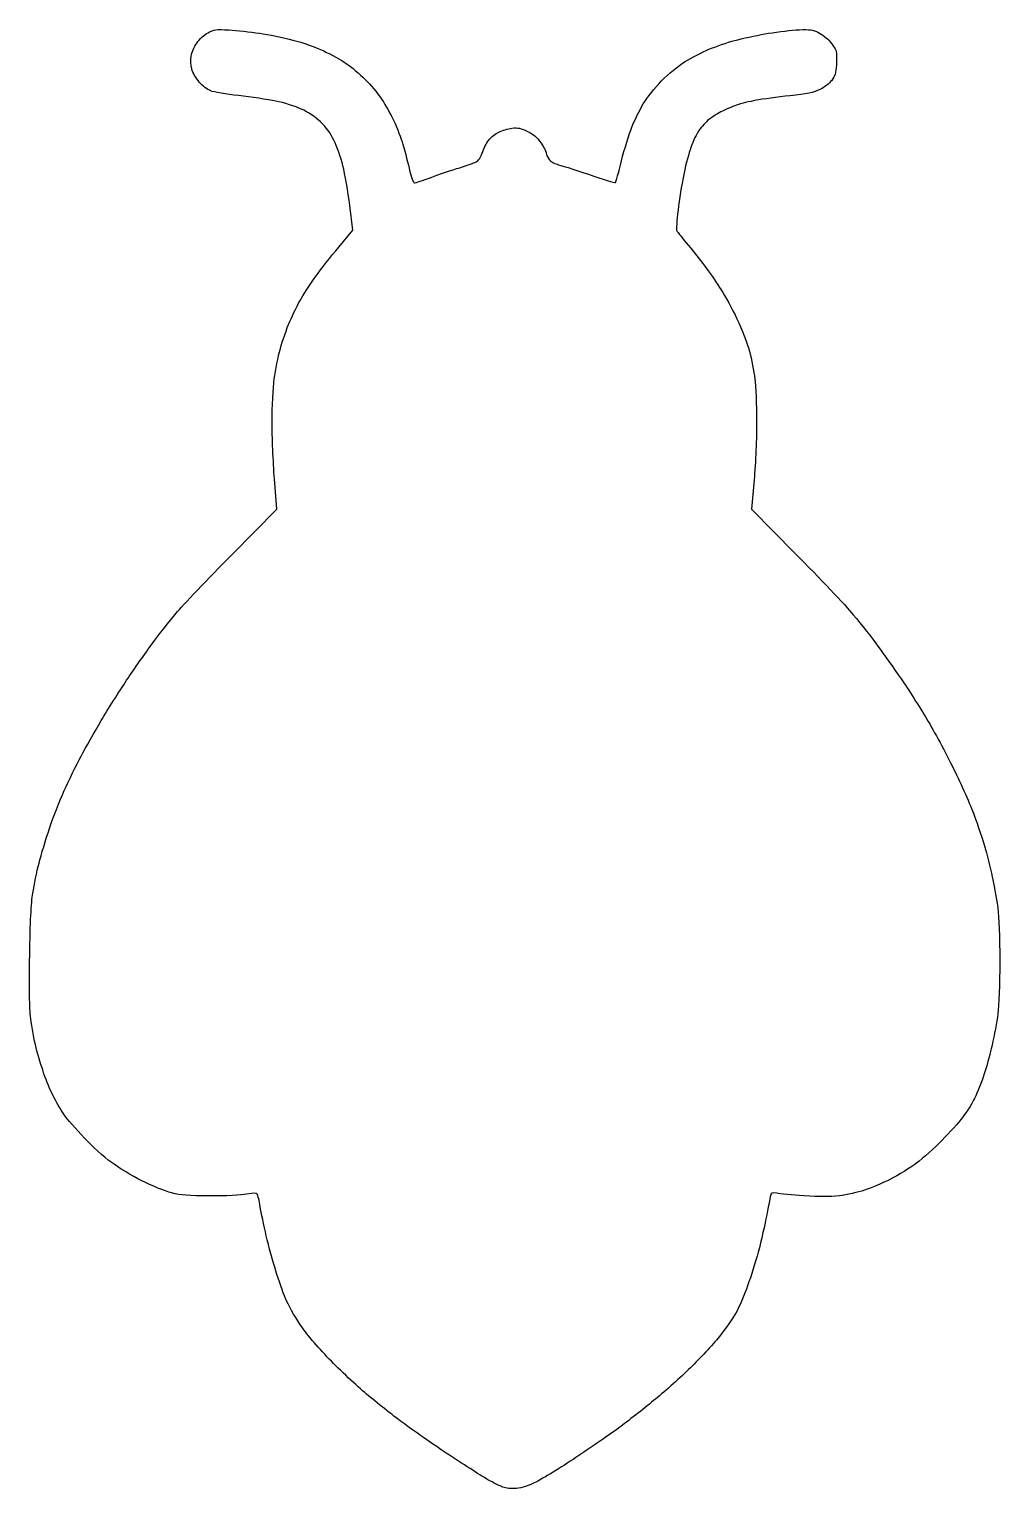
# Model space of a CAD drawing. Extents: x 0 to 49.8, y -0.1 to 74.9.
import ezdxf

# ---------------------------------------------------------------- set-up
doc = ezdxf.new("R2010")
doc.units = 0
doc.layers.add('Layer_1', color=7, linetype='CONTINUOUS')

msp = doc.modelspace()

# ---------------------------------------------------------------- linework, layer by layer
at = {"layer": 'Layer_1', "color": 7}
for points in [[(15.912385, 63.68751), (16.639727, 64.556664), (16.47962, 65.828184)], [(10.450609, 47.922804), (12.731787, 50.229091), (12.611104, 51.790683)], [(37.227756, 51.745018), (37.093416, 50.228257), (39.341367, 47.960613)], [(24.332688, 0.036722), (24.332737, 0.036592)]]:
    msp.add_lwpolyline(points, dxfattribs=at)
for points in [[(8.621481, 74.155974), (8.762807, 74.364839), (8.99819, 74.581312), (9.20296, 74.690735)], [(9.20296, 74.690735), (9.518148, 74.859163), (9.607898, 74.871036), (10.273296, 74.832323)], [(10.273296, 74.832323), (10.672761, 74.809083), (11.378036, 74.734943), (11.840574, 74.667563)], [(11.840574, 74.667563), (12.303112, 74.600183), (13.077195, 74.441473), (13.560758, 74.314866)], [(13.560758, 74.314866), (14.04432, 74.18826), (14.753815, 73.936465), (15.137411, 73.755321)], [(34.906026, 73.838952), (35.255196, 73.986526), (35.850516, 74.190876), (36.228956, 74.293064)], [(36.228956, 74.293064), (36.607396, 74.395252), (37.304836, 74.546694), (37.778827, 74.629602)], [(37.778827, 74.629602), (38.252817, 74.712512), (38.965807, 74.803203), (39.363237, 74.831139)], [(39.363237, 74.831139), (39.948237, 74.872259), (40.150587, 74.857209), (40.425837, 74.752089)], [(40.425837, 74.752089), (40.617837, 74.678759), (40.900427, 74.476215), (41.075077, 74.286748)], [(41.075077, 74.286748), (41.245167, 74.102224), (41.406547, 73.86271), (41.433707, 73.754495)], [(8.369914, 72.833805), (8.322424, 73.022413), (8.306174, 73.318102), (8.333804, 73.490892)], [(8.333804, 73.490892), (8.361434, 73.663683), (8.490889, 73.962969), (8.621481, 74.155974)], [(15.137411, 73.755321), (15.521006, 73.574178), (16.043701, 73.284147), (16.298954, 73.110808)], [(33.682786, 73.205942), (34.006396, 73.406523), (34.556856, 73.691377), (34.906026, 73.838952)], [(41.433707, 73.754495), (41.460907, 73.646281), (41.470007, 73.325519), (41.453907, 73.041693)], [(8.751909, 72.155012), (8.578552, 72.351954), (8.420546, 72.632727), (8.369914, 72.833805)], [(16.298954, 73.110808), (16.554207, 72.937469), (16.988686, 72.570011), (17.264462, 72.294234)], [(32.482776, 72.221257), (32.819166, 72.562253), (33.359176, 73.005361), (33.682786, 73.205942)], [(41.453907, 73.041693), (41.430107, 72.619531), (41.385407, 72.474026), (41.208347, 72.241932)], [(9.3355, 71.704062), (9.177129, 71.767352), (8.914513, 71.970284), (8.751909, 72.155012)], [(17.264462, 72.294234), (17.540239, 72.018458), (17.898799, 71.596963), (18.061263, 71.357579)], [(31.539705, 71.039654), (31.722006, 71.348541), (32.146386, 71.880262), (32.482776, 72.221257)], [(41.208347, 72.241932), (41.088807, 72.085195), (40.815737, 71.873423), (40.598217, 71.76875)], [(10.770236, 71.461033), (10.139502, 71.531403), (9.49387, 71.640768), (9.3355, 71.704062)], [(12.677008, 71.180632), (12.259017, 71.264482), (11.40097, 71.390661), (10.770236, 71.461033)], [(13.99448, 70.770604), (13.687861, 70.912271), (13.094999, 71.096783), (12.677008, 71.180632)], [(18.061263, 71.357579), (18.223727, 71.118195), (18.494821, 70.647104), (18.663693, 70.310713)], [(37.330646, 71.222298), (37.006376, 71.160788), (36.556256, 71.046871), (36.330376, 70.969158)], [(39.062357, 71.456711), (38.434187, 71.389301), (37.654927, 71.283811), (37.330646, 71.222298)], [(40.598217, 71.76875), (40.293787, 71.62226), (39.945397, 71.551477), (39.062357, 71.456711)], [(14.976244, 70.111767), (14.720617, 70.353527), (14.330367, 70.615414), (13.99448, 70.770604)], [(30.952635, 69.843978), (31.093225, 70.192713), (31.357415, 70.730767), (31.539705, 71.039654)], [(35.522856, 70.626767), (35.304596, 70.516167), (34.998296, 70.313799), (34.842206, 70.177062)], [(36.330376, 70.969158), (36.104496, 70.891448), (35.741106, 70.737368), (35.522856, 70.626767)], [(15.666419, 69.16963), (15.492054, 69.52431), (15.254462, 69.848638), (14.976244, 70.111767)], [(18.663693, 70.310713), (18.832565, 69.974322), (19.056781, 69.423863), (19.16195, 69.087471)], [(24.126064, 69.591987), (24.291846, 69.676567), (24.59591, 69.765708), (24.80176, 69.790088)], [(24.80176, 69.790088), (25.110903, 69.826698), (25.250143, 69.798188), (25.601902, 69.626058)], [(30.420835, 68.119793), (30.572735, 68.71936), (30.812045, 69.495243), (30.952635, 69.843978)], [(34.842206, 70.177062), (34.686106, 70.040325), (34.462436, 69.777431), (34.345166, 69.592853)], [(16.125916, 67.86423), (16.019437, 68.284719), (15.812663, 68.872149), (15.666419, 69.16963)], [(19.16195, 69.087471), (19.26712, 68.75108), (19.428846, 68.140415), (19.521343, 67.730438)], [(23.308293, 68.590009), (23.379083, 68.80315), (23.524227, 69.08119), (23.630826, 69.207875)], [(23.630826, 69.207875), (23.737425, 69.334561), (23.960282, 69.507411), (24.126064, 69.591987)], [(25.601902, 69.626058), (25.919991, 69.470431), (26.094829, 69.318125), (26.292737, 69.024248)], [(26.292737, 69.024248), (26.438468, 68.80785), (26.557703, 68.574771), (26.557703, 68.506294)], [(34.345166, 69.592853), (34.227886, 69.408276), (34.045956, 68.995431), (33.940876, 68.675422)], [(23.009792, 68.091233), (23.103172, 68.152423), (23.237499, 68.376868), (23.308293, 68.590009)], [(26.557703, 68.506294), (26.557703, 68.437814), (26.626933, 68.293785), (26.71154, 68.18622)], [(26.71154, 68.18622), (26.79615, 68.078656), (26.976769, 67.966727), (27.112916, 67.937489)], [(33.940876, 68.675422), (33.835796, 68.355412), (33.681026, 67.74955), (33.596936, 67.32906)], [(16.47962, 65.828184), (16.39156, 66.52752), (16.232394, 67.44374), (16.125916, 67.86423)], [(19.521343, 67.730438), (19.635535, 67.2243), (19.72374, 66.985025), (19.796127, 66.985025)], [(20.649944, 67.265432), (21.060908, 67.419656), (21.721794, 67.643523), (22.118579, 67.762913)], [(22.118579, 67.762913), (22.515364, 67.882303), (22.91641, 68.030047), (23.009792, 68.091233)], [(27.112916, 67.937489), (27.249062, 67.908249), (27.973045, 67.678178), (28.721765, 67.426214)], [(30.113865, 66.998885), (30.130765, 67.015815), (30.268935, 67.520226), (30.420835, 68.119793)], [(19.796127, 66.985025), (19.854767, 66.985025), (20.23898, 67.111208), (20.649944, 67.265432)], [(28.721765, 67.426214), (29.470485, 67.174249), (30.096935, 66.981951), (30.113865, 66.998885)], [(33.596936, 67.32906), (33.512836, 66.908571), (33.389976, 66.124544), (33.323886, 65.586777)], [(33.323886, 65.586777), (33.257786, 65.049012), (33.229186, 64.56736), (33.260186, 64.516441)], [(33.260186, 64.516441), (33.291286, 64.465521), (33.560366, 64.131429), (33.858256, 63.774013)], [(14.748064, 62.207921), (14.988403, 62.543661), (15.512347, 63.209476), (15.912385, 63.68751)], [(33.858256, 63.774013), (34.156136, 63.416597), (34.575146, 62.88334), (34.789376, 62.588998)], [(13.996596, 61.061132), (14.169565, 61.356126), (14.507726, 61.872182), (14.748064, 62.207921)], [(34.789376, 62.588998), (35.003616, 62.294655), (35.340546, 61.802648), (35.538126, 61.49565)], [(35.538126, 61.49565), (35.735696, 61.188651), (36.099836, 60.51778), (36.347326, 60.004823)], [(13.397668, 59.867562), (13.554109, 60.229031), (13.823627, 60.766138), (13.996596, 61.061132)], [(36.347326, 60.004823), (36.594806, 59.491867), (36.883156, 58.745342), (36.988086, 58.345877)], [(12.913224, 58.476199), (13.023227, 58.87998), (13.241226, 59.506094), (13.397668, 59.867562)], [(12.603312, 56.916289), (12.663762, 57.370459), (12.803222, 58.072418), (12.913224, 58.476199)], [(36.988086, 58.345877), (37.093026, 57.946412), (37.218536, 57.309944), (37.267006, 56.931504)], [(12.491912, 54.721401), (12.49273, 55.47442), (12.542862, 56.46212), (12.603312, 56.916289)], [(37.267006, 56.931504), (37.315506, 56.553064), (37.356706, 55.572559), (37.358606, 54.752605)], [(12.611104, 51.790683), (12.544724, 52.649559), (12.491091, 53.968382), (12.491912, 54.721401)], [(37.358606, 54.752605), (37.360606, 53.924732), (37.302406, 52.587291), (37.227756, 51.745018)], [(39.341367, 47.960613), (40.577747, 46.713409), (41.917717, 45.297327), (42.319087, 44.813764)], [(7.563349, 44.890218), (7.896694, 45.289683), (9.195961, 46.654346), (10.450609, 47.922804)], [(6.333746, 43.322939), (6.676684, 43.785478), (7.230006, 44.490753), (7.563349, 44.890218)], [(42.319087, 44.813764), (42.720457, 44.330201), (43.288588, 43.607724), (43.581608, 43.208259)], [(5.022977, 41.44985), (5.400962, 42.01751), (5.990809, 42.8604), (6.333746, 43.322939)], [(43.581608, 43.208259), (43.874618, 42.808794), (44.408588, 42.051913), (44.768208, 41.526301)], [(3.72506, 39.385629), (4.060928, 39.953289), (4.644991, 40.882189), (5.022977, 41.44985)], [(44.768208, 41.526301), (45.127818, 41.000689), (45.722688, 40.071789), (46.090148, 39.462079)], [(2.685064, 37.548709), (2.921193, 37.991349), (3.389191, 38.817969), (3.72506, 39.385629)], [(46.090148, 39.462079), (46.457598, 38.852369), (47.078218, 37.699849), (47.469288, 36.900918)], [(1.82395, 35.790298), (2.061434, 36.314768), (2.448935, 37.106058), (2.685064, 37.548709)], [(47.469288, 36.900918), (47.860368, 36.101988), (48.333758, 35.035478), (48.521268, 34.530888)], [(1.060189, 33.842818), (1.242774, 34.389448), (1.586466, 35.265818), (1.82395, 35.790298)], [(48.521268, 34.530888), (48.708768, 34.026298), (48.969089, 33.235018), (49.099749, 32.772478)], [(0.528687, 32.060098), (0.638428, 32.493958), (0.877604, 33.296178), (1.060189, 33.842818)], [(49.099749, 32.772478), (49.230409, 32.309938), (49.403549, 31.604657), (49.484489, 31.205197)], [(0.208042, 30.531047), (0.274652, 30.938177), (0.418946, 31.626247), (0.528687, 32.060098)], [(49.484489, 31.205197), (49.565389, 30.805737), (49.677869, 30.152067), (49.734359, 29.752597)], [(0.049349, 27.328377), (0.075649, 29.051597), (0.123289, 30.013037), (0.208042, 30.531047)], [(49.734359, 29.752597), (49.799059, 29.294997), (49.837049, 28.290907), (49.837049, 27.038527)], [(0.102789, 24.083046), (0.041789, 24.607736), (0.024169, 25.678066), (0.049349, 27.328377)], [(49.837049, 27.038527), (49.837049, 25.809706), (49.798549, 24.773456), (49.736119, 24.324466)], [(0.377965, 22.591356), (0.276677, 22.981196), (0.152848, 23.652456), (0.102789, 24.083046)], [(49.736119, 24.324466), (49.680619, 23.924996), (49.548939, 23.206536), (49.443509, 22.727886)], [(0.781518, 21.249536), (0.660852, 21.597696), (0.479253, 22.201516), (0.377965, 22.591356)], [(49.443509, 22.727886), (49.338089, 22.249236), (49.131119, 21.509556), (48.983569, 21.084156)], [(1.251541, 20.119565), (1.113694, 20.392886), (0.902184, 20.901376), (0.781518, 21.249536)], [(48.983569, 21.084156), (48.836018, 20.658756), (48.614618, 20.121475), (48.491568, 19.890205)], [(1.80275, 19.179515), (1.637431, 19.423225), (1.389387, 19.846255), (1.251541, 20.119565)], [(48.491568, 19.890205), (48.368508, 19.658945), (48.113158, 19.263295), (47.924128, 19.011005)], [(2.839695, 17.969215), (2.434694, 18.391165), (1.968068, 18.935805), (1.80275, 19.179515)], [(47.924128, 19.011005), (47.735098, 18.758715), (47.262578, 18.230935), (46.874098, 17.838175)], [(4.229724, 16.711795), (3.87021, 16.981415), (3.244697, 17.547255), (2.839695, 17.969215)], [(46.874098, 17.838175), (46.485608, 17.445405), (45.896028, 16.918505), (45.563918, 16.667285)], [(5.800817, 15.760205), (5.29623, 16.013945), (4.589238, 16.442165), (4.229724, 16.711795)], [(45.563918, 16.667285), (45.231818, 16.416065), (44.629758, 16.045195), (44.225998, 15.843135)], [(7.329869, 15.141265), (6.993477, 15.227965), (6.305404, 15.506465), (5.800817, 15.760205)], [(44.225998, 15.843135), (43.822248, 15.641075), (43.222428, 15.385655), (42.893057, 15.275515)], [(9.317637, 14.980315), (8.184331, 14.983315), (7.833561, 15.011515), (7.329869, 15.141265)], [(11.182873, 15.068915), (10.910566, 15.017715), (10.083825, 14.978415), (9.317637, 14.980315)], [(11.733134, 15.061915), (11.683724, 15.141815), (11.577928, 15.143215), (11.182873, 15.068915)], [(11.879985, 14.425775), (11.832865, 14.721215), (11.76678, 15.007475), (11.733134, 15.061915)], [(38.067697, 14.987535), (38.044597, 14.887735), (37.940127, 14.358884), (37.835457, 13.812244)], [(38.392507, 15.121415), (38.139387, 15.163915), (38.105207, 15.149815), (38.067697, 14.987535)], [(39.794347, 14.990635), (39.178917, 15.036435), (38.548097, 15.095265), (38.392507, 15.121415)], [(41.603747, 14.991325), (41.103857, 14.930525), (40.604477, 14.930325), (39.794347, 14.990635)], [(42.893057, 15.275515), (42.563687, 15.165385), (41.983507, 15.037505), (41.603747, 14.991325)], [(12.1923, 12.932954), (12.06765, 13.458574), (11.927108, 14.130334), (11.879985, 14.425775)], [(37.835457, 13.812244), (37.730797, 13.265614), (37.525307, 12.398044), (37.378826, 11.884324)], [(12.681352, 11.134224), (12.537024, 11.597914), (12.31695, 12.407344), (12.1923, 12.932954)], [(37.378826, 11.884324), (37.232336, 11.370604), (36.987736, 10.613714), (36.835266, 10.202364)], [(13.17725, 9.724964), (13.048835, 10.036374), (12.825681, 10.670544), (12.681352, 11.134224)], [(36.835266, 10.202364), (36.682796, 9.791014), (36.437566, 9.236334), (36.290326, 8.969754)], [(13.916149, 8.399563), (13.638169, 8.817124), (13.305664, 9.413554), (13.17725, 9.724964)], [(15.424649, 6.606633), (14.793235, 7.257343), (14.234297, 7.921673), (13.916149, 8.399563)], [(36.290326, 8.969754), (36.143086, 8.703164), (35.755106, 8.152703), (35.428166, 7.746503)], [(35.428166, 7.746503), (35.101226, 7.340313), (34.439316, 6.626093), (33.957266, 6.159363)], [(17.34092, 4.807223), (16.838665, 5.228343), (15.976344, 6.038073), (15.424649, 6.606633)], [(33.957266, 6.159363), (33.475216, 5.692633), (32.671016, 4.970163), (32.170146, 4.553863)], [(19.175782, 3.352063), (18.668862, 3.731283), (17.843174, 4.386113), (17.34092, 4.807223)], [(32.170146, 4.553863), (31.669285, 4.137563), (30.863845, 3.505013), (30.380285, 3.148193)], [(21.588282, 1.674752), (20.768327, 2.218052), (19.682702, 2.972843), (19.175782, 3.352063)], [(30.380285, 3.148193), (29.896715, 2.791362), (28.864605, 2.075822), (28.086705, 1.558082)], [(23.568211, 0.413262), (23.299204, 0.563772), (22.408236, 1.131442), (21.588282, 1.674752)], [(28.086705, 1.558082), (27.308799, 1.040342), (26.396501, 0.479142), (26.059375, 0.310952)], [(24.332737, 0.036592), (24.181254, 0.093192), (23.837217, 0.262742), (23.568211, 0.413262)], [(25.027264, -0.030578), (24.775371, -0.052078), (24.498204, -0.025578), (24.332688, 0.036722)], [(26.059375, 0.310952), (25.645957, 0.104712), (25.309969, -0.006468), (25.027264, -0.030578)]]:
    msp.add_open_spline(points, degree=3, dxfattribs=at)

doc.saveas('drawing.dxf')
